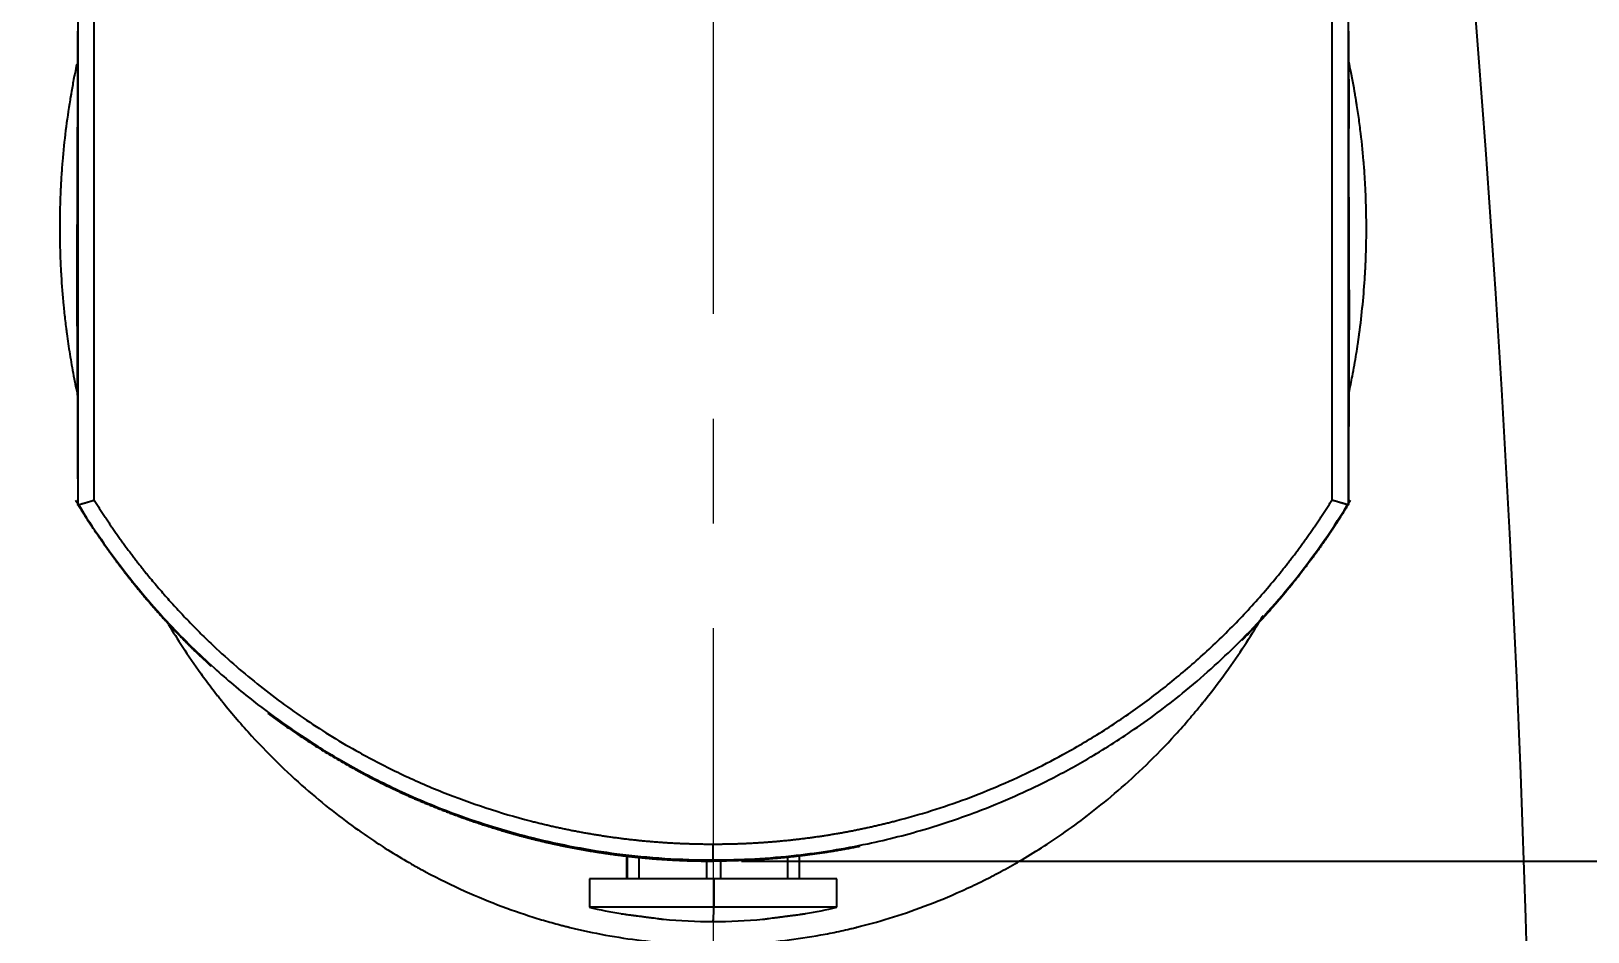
# Model space of a CAD drawing. Header units: inches. Extents: x 6332 to 6926, y -3179 to -2339.
# Drawn here: x 6783.5 to 6838.3, y -2964.7 to -2933 of the extents above; entities that cross this region are included whole.
import ezdxf

# ---------------------------------------------------------------- set-up
doc = ezdxf.new("R2010")
doc.units = ezdxf.units.IN
doc.header["$LTSCALE"] = 4.84
doc.header["$MEASUREMENT"] = 0
doc.header["$PDMODE"] = 3
doc.header["$PDSIZE"] = 0.3125
doc.linetypes.add('CENTERX2', pattern=[20.32, 12.7, -2.54, 2.54, -2.54])
doc.layers.get('0').update_dxf_attribs({"linetype": 'CONTINUOUS', "lineweight": 13})
doc.layers.get('Defpoints').update_dxf_attribs({"color": 3, "linetype": 'CONTINUOUS'})
doc.layers.add('CENTER', color=1, linetype='CENTERX2', lineweight=15)
doc.styles.get("Standard").update_dxf_attribs({"font": 'arial.ttf'})
doc.dimstyles.new('사본(2) DIMSTYLE_1', dxfattribs={"dimtxt": 7, "dimasz": 7, "dimexe": 1, "dimexo": 1, "dimgap": 3, "dimtad": 1, "dimtih": 1, "dimtoh": 1, "dimdec": 1, "dimdsep": 46, "dimtxsty": 'Standard', "dimcen": 0, "dimclrd": 3, "dimclre": 3, "dimclrt": 4, "dimadec": 1, "dimazin": 0, "dimtp": 0.3, "dimtm": 0.3, "dimtfac": 1, "dimtdec": 1, "dimtofl": 0, "dimtmove": 0, "dimatfit": 3, "dimfxl": 1, "dimtolj": 1, "dimtzin": 0, "dimarcsym": 0})

# ---------------------------------------------------------------- blocks, each defined once
blk = doc.blocks.new('*D32')
at = {"color": 3, "lineweight": -2, "transparency": 16777216}
for start, end in [(266.041522, 267.72846), (268.175465, 269.862435)]:
    blk.add_arc((6807.54, 244.301), 2915.493, start, end, dxfattribs=at)
at = {"color": 3, "transparency": 16777216}
for points in [[(6606.191, -2665.4), (6606.355, -2663.072), (6599.29, -2663.745)], [(6800.541, -2670.017), (6800.538, -2672.35), (6807.54, -2671.192)]]:
    blk.add_solid(points, dxfattribs=at)
at = {"layer": 'Defpoints', "color": 0, "transparency": 16777216}
for p in [(6601.806, -2628.618), (6807.54, -2629.427), (6668.641, -2667.881), (6596.346, -2704.856), (6807.54, -3136.734)]:
    blk.add_point(p, dxfattribs=at)
at = {"color": 4, "transparency": 16777216, "insert": (6703.348, -2669.329), "char_height": 7, "attachment_point": 5}
blk.add_mtext('\\A1;4.1°', dxfattribs=at)
blk = doc.blocks.new('*D35')
at = {"color": 3, "lineweight": -2, "transparency": 16777216}
for p, q in [((6813.89, -2846.876), (6860.17, -2846.876)), ((6859.17, -2853.876), (6859.17, -2897.948)), ((6859.17, -2955.172), (6859.17, -2911.1)), ((6808.54, -2962.172), (6860.17, -2962.172))]:
    blk.add_line(p, q, dxfattribs=at)
at = {"color": 3, "transparency": 16777216}
for points in [[(6858.004, -2853.876), (6860.337, -2853.876), (6859.17, -2846.876)], [(6858.004, -2955.172), (6860.337, -2955.172), (6859.17, -2962.172)]]:
    blk.add_solid(points, dxfattribs=at)
at = {"layer": 'Defpoints', "color": 0, "transparency": 16777216}
for p in [(6812.89, -2846.876), (6807.54, -2962.172), (6859.17, -2962.172)]:
    blk.add_point(p, dxfattribs=at)
at = {"color": 4, "transparency": 16777216, "insert": (6859.17, -2904.524), "char_height": 7, "attachment_point": 5}
blk.add_mtext('\\A1;115.3', dxfattribs=at)
blk = doc.blocks.new('*D36')
at = {"color": 3, "lineweight": -2, "transparency": 16777216}
for p, q in [((6860.17, -2846.876), (6886.108, -2846.876)), ((6885.108, -2853.876), (6885.108, -2916.875)), ((6885.108, -2993.026), (6885.108, -2930.028)), ((6837.29, -3000.026), (6886.108, -3000.026))]:
    blk.add_line(p, q, dxfattribs=at)
at = {"color": 3, "transparency": 16777216}
for points in [[(6883.941, -2853.876), (6886.275, -2853.876), (6885.108, -2846.876)], [(6883.941, -2993.026), (6886.275, -2993.026), (6885.108, -3000.026)]]:
    blk.add_solid(points, dxfattribs=at)
at = {"layer": 'Defpoints', "color": 0, "transparency": 16777216}
for p in [(6859.17, -2846.876), (6836.29, -3000.026), (6885.108, -3000.026)]:
    blk.add_point(p, dxfattribs=at)
at = {"color": 4, "transparency": 16777216, "insert": (6885.108, -2923.451), "char_height": 7, "attachment_point": 5}
blk.add_mtext('\\A1;153.2', dxfattribs=at)

msp = doc.modelspace()

# ---------------------------------------------------------------- linework, layer by layer
at = {"lineweight": -3, "extrusion": (-1, -2.22045e-16, 0)}
for p, q in [((6785.768, -2949.47), (6785.769, -2929.565)), ((6829.311, -2929.565), (6829.311, -2949.47)), ((6804.497, -2961.995), (6804.497, -2962.798)), ((6804.518, -2961.996), (6804.518, -2962.798)), ((6804.941, -2962.798), (6804.941, -2962.021)), ((6807.311, -2962.158), (6807.311, -2962.798)), ((6807.811, -2962.798), (6807.811, -2962.154)), ((6810.162, -2962.004), (6810.162, -2962.798)), ((6810.582, -2962.798), (6810.582, -2961.977)), ((6807.568, -2962.798), (6803.19, -2962.798)), ((6803.19, -2962.798), (6803.19, -2963.798)), ((6811.89, -2962.798), (6807.568, -2962.798)), ((6807.568, -2962.798), (6807.568, -2963.798)), ((6811.89, -2963.798), (6811.89, -2962.798)), ((6807.568, -2963.798), (6803.19, -2963.798)), ((6811.89, -2963.798), (6807.568, -2963.798))]:
    msp.add_line(p, q, dxfattribs=at)
at = {"lineweight": -3}
for centre, radius, start, end in [((7423.165, -2984.089), 644.526, 171.608246, 181.239085), ((6191.915, -2984.089), 644.526, 358.760915, 8.391754), ((6807.54, -2945.128), 19.17, 256.8844, 260.2409), ((6807.54, -2945.128), 19.17, 279.7714, 283.1156), ((6807.54, -2945.128), 19.17, 264.7687, 270), ((6807.54, -2945.128), 19.17, 270, 275.2476)]:
    msp.add_arc(centre, radius, start, end, dxfattribs=at)
msp.add_ellipse((6807.54, -2945.128), major_axis=(0, -19.17), ratio=0.006581, start_param=0, end_param=0.228911, dxfattribs=at)
for points, degree in [([(6785.189, -2929.396), (6785.189, -2936.144), (6785.189, -2942.892), (6785.189, -2949.64)], 3), ([(6829.89, -2929.396), (6829.89, -2936.147), (6829.89, -2942.895), (6829.89, -2949.64)], 3), ([(6785.175, -2935.829), (6785.171, -2937.591), (6785.166, -2938.628)], 2), ([(6829.913, -2938.628), (6829.908, -2937.591), (6829.905, -2935.829)], 2), ([(6785.166, -2938.628), (6785.165, -2938.927), (6785.164, -2939.227), (6785.163, -2939.526)], 3), ([(6829.917, -2939.526), (6829.915, -2939.227), (6829.914, -2938.927), (6829.913, -2938.628)], 3), ([(6785.163, -2939.526), (6785.16, -2940.374), (6785.157, -2941.222), (6785.155, -2942.069)], 3), ([(6829.925, -2942.069), (6829.922, -2941.222), (6829.92, -2940.374), (6829.917, -2939.526)], 3), ([(6785.155, -2942.069), (6785.155, -2942.217), (6785.156, -2942.362), (6785.157, -2942.507)], 3), ([(6829.925, -2942.069), (6829.924, -2942.217), (6829.923, -2942.362), (6829.922, -2942.506)], 3)]:
    msp.add_open_spline(points, degree=degree, dxfattribs=at)
for points, knots in [([(6785.182, -2932.963), (6785.182, -2932.982), (6785.182, -2933.021), (6785.182, -2933.078), (6785.181, -2933.134), (6785.181, -2933.19), (6785.181, -2933.245), (6785.181, -2933.3), (6785.181, -2933.354), (6785.181, -2933.408), (6785.181, -2933.461), (6785.181, -2933.514), (6785.18, -2933.566), (6785.18, -2933.618), (6785.18, -2933.669), (6785.18, -2933.72), (6785.18, -2933.77), (6785.18, -2933.819), (6785.18, -2933.869), (6785.18, -2933.917), (6785.179, -2933.966), (6785.179, -2934.014), (6785.179, -2934.061), (6785.179, -2934.108), (6785.179, -2934.154), (6785.179, -2934.2), (6785.179, -2934.246), (6785.178, -2934.364), (6785.178, -2934.551), (6785.177, -2934.806), (6785.177, -2935.055), (6785.176, -2935.301), (6785.176, -2935.464), (6785.175, -2935.545)], [0, 0, 0, 0, 0.020289, 0.040466, 0.060532, 0.080487, 0.10033, 0.120063, 0.139686, 0.159198, 0.178601, 0.197893, 0.217076, 0.23615, 0.255114, 0.27397, 0.292716, 0.311354, 0.329884, 0.348306, 0.366619, 0.384825, 0.402923, 0.420914, 0.438798, 0.456574, 0.474244, 0.491806, 0.594173, 0.696139, 0.797743, 0.899018, 1, 1, 1, 1]), ([(6829.898, -2932.963), (6829.898, -2932.981), (6829.898, -2933.018), (6829.898, -2933.074), (6829.898, -2933.132), (6829.898, -2933.192), (6829.898, -2933.253), (6829.898, -2933.316), (6829.898, -2933.381), (6829.898, -2933.448), (6829.899, -2933.516), (6829.899, -2933.586), (6829.899, -2933.657), (6829.899, -2933.73), (6829.899, -2933.804), (6829.9, -2933.88), (6829.9, -2933.957), (6829.9, -2934.036), (6829.9, -2934.116), (6829.9, -2934.198), (6829.901, -2934.324), (6829.901, -2934.481), (6829.902, -2934.656), (6829.902, -2934.797), (6829.902, -2934.994), (6829.903, -2935.24), (6829.903, -2935.448), (6829.904, -2935.545)], [0, 0, 0, 0, 0.019153, 0.039028, 0.059626, 0.080947, 0.10299, 0.125757, 0.149246, 0.173458, 0.198392, 0.224049, 0.25043, 0.277532, 0.305358, 0.333906, 0.363177, 0.393171, 0.423887, 0.455326, 0.487488, 0.570544, 0.640418, 0.697109, 0.740618, 0.879871, 1, 1, 1, 1]), ([(6785.153, -2934.124), (6785.132, -2934.223), (6785.112, -2934.322), (6785.059, -2934.588), (6785.028, -2934.753), (6784.984, -2934.994), (6784.963, -2935.114), (6784.94, -2935.25), (6784.929, -2935.318), (6784.923, -2935.352), (6784.92, -2935.369), (6784.919, -2935.377), (6784.918, -2935.381), (6784.918, -2935.383), (6784.918, -2935.384), (6784.918, -2935.385), (6784.918, -2935.385), (6784.859, -2935.742), (6784.807, -2936.102), (6784.718, -2936.823), (6784.68, -2937.185), (6784.635, -2937.729), (6784.618, -2937.955), (6784.604, -2938.193), (6784.6, -2938.253), (6784.599, -2938.267), (6784.599, -2938.271), (6784.599, -2938.272), (6784.599, -2938.273), (6784.599, -2938.274), (6784.599, -2938.281), (6784.597, -2938.306), (6784.592, -2938.407), (6784.587, -2938.503), (6784.569, -2938.892), (6784.56, -2939.21), (6784.552, -2939.861), (6784.553, -2940.193), (6784.565, -2940.699), (6784.57, -2940.87), (6784.584, -2941.213), (6784.593, -2941.386), (6784.624, -2941.908), (6784.652, -2942.261), (6784.705, -2942.796), (6784.724, -2942.975), (6784.756, -2943.246), (6784.773, -2943.382), (6784.794, -2943.54), (6784.804, -2943.62), (6784.81, -2943.66), (6784.812, -2943.68), (6784.814, -2943.69), (6784.814, -2943.695), (6784.815, -2943.697), (6784.815, -2943.698), (6784.815, -2943.699), (6784.815, -2943.699), (6784.815, -2943.699), (6784.815, -2943.699), (6784.847, -2943.932), (6784.883, -2944.173), (6784.966, -2944.672), (6785.012, -2944.929), (6785.095, -2945.36), (6785.129, -2945.527), (6785.166, -2945.698)], [0, 0, 0, 0, 0.024265, 0.024265, 0.066247, 0.066247, 0.087238, 0.097733, 0.102981, 0.105604, 0.106916, 0.107572, 0.1079, 0.108064, 0.108146, 0.108146, 0.108228, 0.108228, 0.192191, 0.192191, 0.276154, 0.276154, 0.318136, 0.328631, 0.331255, 0.331911, 0.332075, 0.332157, 0.332157, 0.332239, 0.332567, 0.333879, 0.339127, 0.360118, 0.360118, 0.444081, 0.444081, 0.528044, 0.528044, 0.570025, 0.570025, 0.612007, 0.612007, 0.69597, 0.69597, 0.737951, 0.737951, 0.758942, 0.769437, 0.774685, 0.777309, 0.778621, 0.779277, 0.779605, 0.779769, 0.779851, 0.779892, 0.779912, 0.779912, 0.779933, 0.779933, 0.863896, 0.863896, 0.947859, 0.947859, 1, 1, 1, 1]), ([(6829.913, -2945.697), (6829.956, -2945.496), (6829.996, -2945.299), (6830.084, -2944.84), (6830.129, -2944.583), (6830.19, -2944.209), (6830.218, -2944.025), (6830.248, -2943.816), (6830.262, -2943.713), (6830.269, -2943.662), (6830.273, -2943.636), (6830.275, -2943.624), (6830.275, -2943.617), (6830.276, -2943.614), (6830.276, -2943.613), (6830.276, -2943.612), (6830.276, -2943.611), (6830.276, -2943.611), (6830.276, -2943.611), (6830.276, -2943.611), (6830.323, -2943.266), (6830.362, -2942.923), (6830.428, -2942.243), (6830.455, -2941.907), (6830.485, -2941.408), (6830.494, -2941.243), (6830.508, -2940.914), (6830.513, -2940.751), (6830.521, -2940.427), (6830.524, -2940.266), (6830.526, -2940.026), (6830.526, -2939.907), (6830.526, -2939.769), (6830.525, -2939.7), (6830.525, -2939.665), (6830.525, -2939.648), (6830.525, -2939.639), (6830.525, -2939.635), (6830.525, -2939.633), (6830.525, -2939.632), (6830.525, -2939.631), (6830.521, -2939.291), (6830.512, -2938.945), (6830.488, -2938.417), (6830.479, -2938.24), (6830.455, -2937.883), (6830.442, -2937.703), (6830.396, -2937.16), (6830.358, -2936.793), (6830.288, -2936.237), (6830.263, -2936.051), (6830.222, -2935.771), (6830.201, -2935.631), (6830.175, -2935.467), (6830.162, -2935.385), (6830.155, -2935.343), (6830.152, -2935.323), (6830.15, -2935.313), (6830.149, -2935.308), (6830.149, -2935.305), (6830.148, -2935.304), (6830.148, -2935.303), (6830.148, -2935.303), (6830.148, -2935.303), (6830.099, -2935.009), (6830.043, -2934.698), (6829.955, -2934.262), (6829.932, -2934.151), (6829.908, -2934.038)], [0, 0, 0, 0, 0.060194, 0.060194, 0.143106, 0.143106, 0.184562, 0.20529, 0.215654, 0.220836, 0.223427, 0.224722, 0.22537, 0.225694, 0.225856, 0.225937, 0.225977, 0.225998, 0.225998, 0.226018, 0.226018, 0.30893, 0.30893, 0.391841, 0.391841, 0.433297, 0.433297, 0.474753, 0.474753, 0.516209, 0.516209, 0.536937, 0.547301, 0.552483, 0.555074, 0.55637, 0.557017, 0.557341, 0.557503, 0.557503, 0.557665, 0.557665, 0.640577, 0.640577, 0.682033, 0.682033, 0.723489, 0.723489, 0.806401, 0.806401, 0.847857, 0.847857, 0.868585, 0.878949, 0.884131, 0.886722, 0.888017, 0.888665, 0.888989, 0.889151, 0.889232, 0.889272, 0.889272, 0.889313, 0.889313, 0.972225, 0.972225, 1, 1, 1, 1]), ([(6785.175, -2935.545), (6785.175, -2935.571), (6785.175, -2935.622), (6785.175, -2935.697), (6785.175, -2935.766), (6785.175, -2935.809), (6785.175, -2935.829)], [0, 0, 0, 0, 0.275781, 0.540424, 0.793917, 1, 1, 1, 1]), ([(6829.904, -2935.545), (6829.904, -2935.568), (6829.904, -2935.613), (6829.904, -2935.682), (6829.904, -2935.752), (6829.904, -2935.823), (6829.905, -2935.896), (6829.905, -2935.969), (6829.905, -2936.042), (6829.905, -2936.115), (6829.905, -2936.186), (6829.905, -2936.256), (6829.906, -2936.324), (6829.906, -2936.369), (6829.906, -2936.392)], [0, 0, 0, 0, 0.081189, 0.16369, 0.247504, 0.33263, 0.41907, 0.506823, 0.59485, 0.680544, 0.763905, 0.844934, 0.923632, 1, 1, 1, 1]), ([(6785.157, -2942.51), (6785.157, -2942.541), (6785.158, -2942.601), (6785.158, -2942.693), (6785.159, -2942.786), (6785.159, -2942.879), (6785.16, -2942.975), (6785.16, -2943.071), (6785.161, -2943.169), (6785.162, -2943.269), (6785.162, -2943.37), (6785.163, -2943.473), (6785.163, -2943.578), (6785.164, -2943.649), (6785.164, -2943.684)], [0, 0, 0, 0, 0.077366, 0.155805, 0.23532, 0.315915, 0.397592, 0.480357, 0.564212, 0.649162, 0.735212, 0.822365, 0.910626, 1, 1, 1, 1]), ([(6829.921, -2942.51), (6829.921, -2942.556), (6829.92, -2942.648), (6829.919, -2942.787), (6829.918, -2942.93), (6829.917, -2943.075), (6829.915, -2943.223), (6829.914, -2943.374), (6829.913, -2943.528), (6829.913, -2943.632), (6829.913, -2943.684)], [0, 0, 0, 0, 0.117598, 0.237295, 0.359099, 0.483017, 0.609058, 0.737229, 0.86754, 1, 1, 1, 1]), ([(6785.164, -2943.684), (6785.164, -2943.708), (6785.164, -2943.756), (6785.165, -2943.828), (6785.165, -2943.901), (6785.165, -2943.975), (6785.166, -2944.049), (6785.166, -2944.125), (6785.166, -2944.201), (6785.167, -2944.279), (6785.167, -2944.357), (6785.168, -2944.437), (6785.168, -2944.517), (6785.168, -2944.599), (6785.169, -2944.682), (6785.169, -2944.766), (6785.17, -2944.851), (6785.17, -2944.997), (6785.171, -2945.213), (6785.173, -2945.508), (6785.174, -2945.829), (6785.175, -2946.175), (6785.177, -2946.451), (6785.177, -2946.646), (6785.178, -2946.75), (6785.178, -2946.855), (6785.179, -2946.96), (6785.179, -2947.068), (6785.18, -2947.176), (6785.18, -2947.285), (6785.18, -2947.396), (6785.181, -2947.508), (6785.181, -2947.621), (6785.182, -2947.735), (6785.182, -2947.851), (6785.183, -2947.968), (6785.183, -2948.086), (6785.184, -2948.206), (6785.184, -2948.327), (6785.184, -2948.449), (6785.185, -2948.573), (6785.185, -2948.698), (6785.186, -2948.825), (6785.186, -2948.953), (6785.187, -2949.083), (6785.187, -2949.214), (6785.188, -2949.347), (6785.188, -2949.481), (6785.188, -2949.572), (6785.189, -2949.617)], [0, 0, 0, 0, 0.014424, 0.028955, 0.043594, 0.058341, 0.073195, 0.088159, 0.103231, 0.118413, 0.133705, 0.149107, 0.164619, 0.180242, 0.195977, 0.211824, 0.227784, 0.243856, 0.293519, 0.346524, 0.402886, 0.462621, 0.525749, 0.542815, 0.559972, 0.57722, 0.594561, 0.611993, 0.629518, 0.647136, 0.664847, 0.682651, 0.700549, 0.718541, 0.736628, 0.75481, 0.773087, 0.79146, 0.809929, 0.828495, 0.847157, 0.865917, 0.884775, 0.903731, 0.922786, 0.941939, 0.961193, 0.980546, 1, 1, 1, 1]), ([(6829.913, -2943.684), (6829.913, -2943.702), (6829.913, -2943.738), (6829.912, -2943.792), (6829.912, -2943.847), (6829.912, -2943.901), (6829.912, -2943.956), (6829.912, -2944.011), (6829.912, -2944.067), (6829.912, -2944.122), (6829.912, -2944.178), (6829.912, -2944.233), (6829.912, -2944.289), (6829.912, -2944.345), (6829.911, -2944.402), (6829.911, -2944.458), (6829.911, -2944.515), (6829.911, -2944.572), (6829.911, -2944.629), (6829.911, -2944.686), (6829.91, -2944.744), (6829.91, -2944.801), (6829.91, -2944.859), (6829.91, -2944.917), (6829.91, -2944.975), (6829.909, -2945.033), (6829.909, -2945.092), (6829.909, -2945.151), (6829.909, -2945.209), (6829.909, -2945.268), (6829.908, -2945.327), (6829.908, -2945.387), (6829.908, -2945.446), (6829.908, -2945.506), (6829.907, -2945.566), (6829.907, -2945.626), (6829.907, -2945.686), (6829.907, -2945.746), (6829.906, -2945.807), (6829.906, -2945.867), (6829.906, -2945.928), (6829.905, -2945.989), (6829.905, -2946.05), (6829.905, -2946.111), (6829.905, -2946.173), (6829.904, -2946.234), (6829.904, -2946.296), (6829.904, -2946.358), (6829.904, -2946.42), (6829.903, -2946.482), (6829.903, -2946.544), (6829.903, -2946.606), (6829.902, -2946.669), (6829.902, -2946.732), (6829.902, -2946.795), (6829.902, -2946.858), (6829.901, -2946.921), (6829.901, -2946.984), (6829.901, -2947.047), (6829.9, -2947.111), (6829.9, -2947.175), (6829.9, -2947.239), (6829.899, -2947.302), (6829.899, -2947.367), (6829.899, -2947.431), (6829.899, -2947.495), (6829.898, -2947.56), (6829.898, -2947.624), (6829.898, -2947.689), (6829.897, -2947.754), (6829.897, -2947.819), (6829.897, -2947.884), (6829.897, -2947.949), (6829.896, -2948.015), (6829.896, -2948.08), (6829.896, -2948.146), (6829.896, -2948.211), (6829.895, -2948.277), (6829.895, -2948.343), (6829.895, -2948.409), (6829.895, -2948.475), (6829.894, -2948.542), (6829.894, -2948.608), (6829.894, -2948.675), (6829.894, -2948.741), (6829.893, -2948.808), (6829.893, -2948.875), (6829.893, -2948.942), (6829.893, -2949.009), (6829.892, -2949.076), (6829.892, -2949.143), (6829.892, -2949.211), (6829.892, -2949.278), (6829.891, -2949.346), (6829.891, -2949.414), (6829.891, -2949.481), (6829.891, -2949.549), (6829.891, -2949.595), (6829.891, -2949.617)], [0, 0, 0, 0, 0.01106, 0.022107, 0.033141, 0.044161, 0.055168, 0.066161, 0.077142, 0.088108, 0.099062, 0.110002, 0.120929, 0.131842, 0.142743, 0.153629, 0.164502, 0.175362, 0.186209, 0.197042, 0.207861, 0.218667, 0.22946, 0.240239, 0.251005, 0.261757, 0.272496, 0.283222, 0.293933, 0.304632, 0.315316, 0.325988, 0.336645, 0.34729, 0.35792, 0.368537, 0.379141, 0.389731, 0.400307, 0.41087, 0.421419, 0.431955, 0.442477, 0.452985, 0.46348, 0.473961, 0.484429, 0.494882, 0.505322, 0.515749, 0.526162, 0.536561, 0.546946, 0.557318, 0.567676, 0.578021, 0.588351, 0.598668, 0.608971, 0.619261, 0.629536, 0.639798, 0.650046, 0.660281, 0.670501, 0.680708, 0.690901, 0.70108, 0.711246, 0.721397, 0.731535, 0.741659, 0.751769, 0.761865, 0.771948, 0.782016, 0.792071, 0.802111, 0.812138, 0.822151, 0.83215, 0.842135, 0.852107, 0.862064, 0.872007, 0.881937, 0.891852, 0.901754, 0.911641, 0.921515, 0.931375, 0.94122, 0.951052, 0.96087, 0.970673, 0.980463, 0.990238, 1, 1, 1, 1]), ([(6785.115, -2949.469), (6785.62, -2950.302), (6786.649, -2951.807), (6788.307, -2953.764), (6789.872, -2955.306), (6791.268, -2956.483), (6792.472, -2957.375), (6793.642, -2958.152), (6794.982, -2958.945), (6796.685, -2959.807), (6798.791, -2960.669), (6801.316, -2961.434), (6804.281, -2961.993), (6806.403, -2962.13), (6807.54, -2962.13)], [0, 0, 0, 0, 0.108127, 0.203497, 0.285215, 0.352866, 0.406901, 0.452214, 0.509341, 0.580405, 0.664825, 0.762644, 0.874108, 1, 1, 1, 1]), ([(6785.189, -2949.64), (6785.189, -2949.64), (6785.189, -2949.64), (6785.189, -2949.64), (6785.19, -2949.64), (6785.191, -2949.639), (6785.192, -2949.639), (6785.193, -2949.638), (6785.195, -2949.638), (6785.197, -2949.637), (6785.199, -2949.636), (6785.202, -2949.635), (6785.205, -2949.634), (6785.208, -2949.633), (6785.211, -2949.632), (6785.214, -2949.631), (6785.218, -2949.63), (6785.222, -2949.629), (6785.227, -2949.627), (6785.231, -2949.626), (6785.236, -2949.624), (6785.242, -2949.623), (6785.247, -2949.621), (6785.253, -2949.619), (6785.259, -2949.618), (6785.265, -2949.616), (6785.272, -2949.614), (6785.279, -2949.612), (6785.286, -2949.61), (6785.294, -2949.607), (6785.301, -2949.605), (6785.309, -2949.603), (6785.318, -2949.6), (6785.326, -2949.598), (6785.335, -2949.595), (6785.344, -2949.592), (6785.364, -2949.587), (6785.395, -2949.578), (6785.44, -2949.565), (6785.489, -2949.551), (6785.53, -2949.538), (6785.562, -2949.529), (6785.584, -2949.523), (6785.607, -2949.516), (6785.629, -2949.51), (6785.652, -2949.503), (6785.675, -2949.497), (6785.698, -2949.49), (6785.721, -2949.483), (6785.745, -2949.477), (6785.76, -2949.472), (6785.768, -2949.47)], [0, 0, 0, 0, 0.012988, 0.026027, 0.039118, 0.05226, 0.065455, 0.078702, 0.092003, 0.105357, 0.118766, 0.132229, 0.145747, 0.159321, 0.172951, 0.186637, 0.20038, 0.21418, 0.228037, 0.241953, 0.255927, 0.26996, 0.284052, 0.298204, 0.312415, 0.326687, 0.34102, 0.355414, 0.369869, 0.384386, 0.398965, 0.413607, 0.428311, 0.443079, 0.45791, 0.472805, 0.487764, 0.549955, 0.612782, 0.676263, 0.740414, 0.766322, 0.792242, 0.818173, 0.844114, 0.870067, 0.896031, 0.922006, 0.947993, 0.973991, 1, 1, 1, 1]), ([(6785.189, -2949.639), (6785.189, -2949.64), (6785.189, -2949.638), (6785.189, -2949.63), (6785.189, -2949.624), (6785.189, -2949.617)], [0, 0, 0, 0, 0.5, 0.5, 1, 1, 1, 1]), ([(6785.189, -2949.617), (6785.204, -2949.642), (6785.235, -2949.692), (6785.282, -2949.767), (6785.329, -2949.842), (6785.376, -2949.918), (6785.425, -2949.994), (6785.473, -2950.07), (6785.522, -2950.147), (6785.572, -2950.223), (6785.622, -2950.3), (6785.673, -2950.378), (6785.724, -2950.455), (6785.776, -2950.533), (6785.828, -2950.611), (6785.881, -2950.689), (6785.935, -2950.768), (6785.989, -2950.846), (6786.043, -2950.925), (6786.098, -2951.004), (6786.154, -2951.084), (6786.21, -2951.163), (6786.267, -2951.243), (6786.324, -2951.323), (6786.383, -2951.403), (6786.441, -2951.483), (6786.5, -2951.564), (6786.56, -2951.645), (6786.621, -2951.726), (6786.682, -2951.807), (6786.744, -2951.888), (6786.806, -2951.969), (6786.869, -2952.051), (6786.933, -2952.133), (6786.997, -2952.215), (6787.062, -2952.297), (6787.128, -2952.379), (6787.194, -2952.461), (6787.261, -2952.544), (6787.329, -2952.626), (6787.397, -2952.709), (6787.467, -2952.792), (6787.536, -2952.875), (6787.607, -2952.958), (6787.678, -2953.041), (6787.75, -2953.125), (6787.822, -2953.208), (6787.895, -2953.291), (6787.969, -2953.375), (6788.044, -2953.458), (6788.119, -2953.542), (6788.195, -2953.626), (6788.272, -2953.709), (6788.349, -2953.793), (6788.427, -2953.877), (6788.506, -2953.961), (6788.585, -2954.045), (6788.665, -2954.128), (6788.746, -2954.212), (6788.828, -2954.296), (6788.91, -2954.379), (6788.993, -2954.463), (6789.076, -2954.547), (6789.16, -2954.63), (6789.245, -2954.714), (6789.331, -2954.797), (6789.417, -2954.88), (6789.552, -2955.01), (6789.705, -2955.153), (6789.829, -2955.268), (6789.874, -2955.309)], [0, 0, 0, 0, 0.011878, 0.023824, 0.03584, 0.047924, 0.060076, 0.072298, 0.084587, 0.096945, 0.109372, 0.121866, 0.134428, 0.147059, 0.159757, 0.172523, 0.185357, 0.198259, 0.211228, 0.224264, 0.237368, 0.250541, 0.263782, 0.277091, 0.290469, 0.303916, 0.317433, 0.33102, 0.344676, 0.358403, 0.372201, 0.38607, 0.40001, 0.414022, 0.428106, 0.442262, 0.456492, 0.470793, 0.485166, 0.499611, 0.514128, 0.528715, 0.543373, 0.558102, 0.572901, 0.587769, 0.602707, 0.617714, 0.632789, 0.647933, 0.663144, 0.678423, 0.693768, 0.709179, 0.724656, 0.740197, 0.755802, 0.771471, 0.787202, 0.802995, 0.818849, 0.834763, 0.850737, 0.866769, 0.882859, 0.899005, 0.915209, 0.93147, 0.97505, 1, 1, 1, 1]), ([(6785.768, -2949.47), (6785.783, -2949.493), (6785.813, -2949.541), (6785.857, -2949.611), (6785.902, -2949.681), (6785.947, -2949.751), (6785.992, -2949.82), (6786.037, -2949.89), (6786.083, -2949.959), (6786.128, -2950.028), (6786.174, -2950.097), (6786.219, -2950.165), (6786.265, -2950.233), (6786.311, -2950.301), (6786.357, -2950.369), (6786.403, -2950.436), (6786.45, -2950.504), (6786.496, -2950.571), (6786.543, -2950.637), (6786.59, -2950.704), (6786.636, -2950.77), (6786.683, -2950.836), (6786.731, -2950.902), (6786.778, -2950.967), (6786.825, -2951.033), (6786.873, -2951.098), (6786.92, -2951.162), (6786.968, -2951.227), (6787.016, -2951.291), (6787.064, -2951.355), (6787.112, -2951.419), (6787.16, -2951.483), (6787.209, -2951.546), (6787.257, -2951.609), (6787.306, -2951.672), (6787.355, -2951.735), (6787.404, -2951.797), (6787.453, -2951.86), (6787.502, -2951.921), (6787.552, -2951.983), (6787.601, -2952.045), (6787.748, -2952.226), (6787.996, -2952.524), (6788.352, -2952.934), (6788.716, -2953.337), (6789.09, -2953.733), (6789.473, -2954.122), (6789.993, -2954.628), (6790.661, -2955.239), (6791.49, -2955.935), (6792.347, -2956.594), (6793.232, -2957.216), (6794.144, -2957.802), (6795.239, -2958.441), (6796.526, -2959.105), (6798.016, -2959.757), (6799.544, -2960.313), (6800.636, -2960.633), (6801.267, -2960.794), (6801.425, -2960.834), (6801.584, -2960.872), (6801.742, -2960.909), (6801.901, -2960.946), (6802.059, -2960.981), (6802.218, -2961.015), (6802.377, -2961.048), (6802.536, -2961.081), (6802.695, -2961.112), (6802.855, -2961.142), (6803.014, -2961.171), (6803.174, -2961.199), (6803.334, -2961.226), (6803.494, -2961.252), (6803.654, -2961.277), (6803.814, -2961.301), (6803.974, -2961.324), (6804.135, -2961.346), (6804.295, -2961.367), (6804.456, -2961.387), (6804.617, -2961.406), (6804.778, -2961.424), (6804.94, -2961.441), (6805.101, -2961.457), (6805.263, -2961.472), (6805.424, -2961.485), (6805.586, -2961.498), (6805.748, -2961.51), (6805.91, -2961.521), (6806.073, -2961.53), (6806.235, -2961.539), (6806.398, -2961.547), (6806.56, -2961.553), (6806.723, -2961.559), (6806.886, -2961.564), (6807.049, -2961.567), (6807.213, -2961.57), (6807.376, -2961.571), (6807.485, -2961.572), (6807.54, -2961.572)], [0, 0, 0, 0, 0.003209, 0.006413, 0.009612, 0.012806, 0.015995, 0.019178, 0.022357, 0.025531, 0.028699, 0.031863, 0.035022, 0.038176, 0.041325, 0.044469, 0.047609, 0.050744, 0.053874, 0.056999, 0.06012, 0.063235, 0.066347, 0.069453, 0.072556, 0.075653, 0.078746, 0.081835, 0.084919, 0.087999, 0.091074, 0.094145, 0.097211, 0.100274, 0.103332, 0.106386, 0.109435, 0.11248, 0.115522, 0.118559, 0.121592, 0.124621, 0.145477, 0.166349, 0.187245, 0.208176, 0.229151, 0.250178, 0.291897, 0.333486, 0.37502, 0.416574, 0.458222, 0.50004, 0.562746, 0.625161, 0.687539, 0.750133, 0.7564, 0.762662, 0.76892, 0.775175, 0.781426, 0.787674, 0.793919, 0.800162, 0.806401, 0.812639, 0.818875, 0.825109, 0.831341, 0.837573, 0.843803, 0.850033, 0.856263, 0.862492, 0.868721, 0.874951, 0.881181, 0.887412, 0.893644, 0.899877, 0.906112, 0.912349, 0.918588, 0.92483, 0.931074, 0.93732, 0.94357, 0.949823, 0.95608, 0.962341, 0.968606, 0.974875, 0.981149, 0.987427, 0.993711, 1, 1, 1, 1]), ([(6807.54, -2962.13), (6808.521, -2962.13), (6810.343, -2962.028), (6812.87, -2961.62), (6814.986, -2961.078), (6816.708, -2960.494), (6818.095, -2959.924), (6819.367, -2959.322), (6820.739, -2958.582), (6822.356, -2957.57), (6824.182, -2956.212), (6826.149, -2954.437), (6828.162, -2952.183), (6829.379, -2950.435), (6829.964, -2949.469)], [0, 0, 0, 0, 0.10891, 0.203589, 0.284598, 0.352126, 0.406162, 0.451636, 0.508951, 0.579906, 0.664127, 0.762321, 0.874811, 1, 1, 1, 1]), ([(6807.54, -2961.572), (6807.565, -2961.572), (6807.617, -2961.572), (6807.694, -2961.571), (6807.771, -2961.571), (6807.847, -2961.57), (6807.924, -2961.569), (6808.001, -2961.568), (6808.078, -2961.566), (6808.155, -2961.564), (6808.231, -2961.563), (6808.308, -2961.56), (6808.385, -2961.558), (6808.461, -2961.555), (6808.538, -2961.553), (6808.615, -2961.55), (6808.691, -2961.546), (6808.768, -2961.543), (6808.844, -2961.539), (6808.921, -2961.535), (6808.997, -2961.531), (6809.073, -2961.526), (6809.15, -2961.522), (6809.226, -2961.517), (6809.302, -2961.512), (6809.379, -2961.506), (6809.455, -2961.501), (6809.531, -2961.495), (6809.607, -2961.489), (6809.683, -2961.483), (6809.759, -2961.477), (6809.835, -2961.47), (6809.912, -2961.463), (6809.988, -2961.456), (6810.063, -2961.448), (6810.139, -2961.441), (6810.215, -2961.433), (6810.291, -2961.425), (6810.367, -2961.417), (6810.443, -2961.408), (6810.519, -2961.4), (6810.594, -2961.391), (6810.67, -2961.381), (6810.746, -2961.372), (6810.821, -2961.362), (6810.897, -2961.353), (6810.973, -2961.342), (6811.048, -2961.332), (6811.124, -2961.322), (6811.199, -2961.311), (6811.275, -2961.3), (6811.35, -2961.289), (6811.425, -2961.277), (6811.501, -2961.266), (6811.576, -2961.254), (6811.651, -2961.242), (6811.727, -2961.229), (6811.802, -2961.217), (6811.877, -2961.204), (6811.952, -2961.191), (6812.027, -2961.178), (6812.103, -2961.164), (6812.178, -2961.151), (6812.253, -2961.137), (6812.328, -2961.122), (6812.403, -2961.108), (6812.478, -2961.093), (6812.552, -2961.079), (6812.627, -2961.064), (6812.702, -2961.048), (6812.777, -2961.033), (6812.852, -2961.017), (6812.927, -2961.001), (6813.001, -2960.985), (6813.076, -2960.968), (6813.151, -2960.952), (6813.225, -2960.935), (6813.3, -2960.918), (6813.374, -2960.901), (6813.449, -2960.883), (6813.523, -2960.865), (6813.598, -2960.847), (6813.672, -2960.829), (6813.747, -2960.811), (6813.821, -2960.792), (6813.895, -2960.773), (6814.366, -2960.652), (6815.224, -2960.406), (6816.455, -2959.985), (6817.661, -2959.503), (6818.843, -2958.958), (6820.094, -2958.303), (6821.399, -2957.523), (6822.738, -2956.602), (6824.014, -2955.598), (6825.025, -2954.694), (6825.8, -2953.931), (6826.364, -2953.34), (6826.908, -2952.732), (6827.291, -2952.276), (6827.528, -2951.983), (6827.626, -2951.86), (6827.724, -2951.735), (6827.822, -2951.61), (6827.919, -2951.483), (6828.015, -2951.356), (6828.111, -2951.227), (6828.207, -2951.098), (6828.302, -2950.967), (6828.396, -2950.836), (6828.49, -2950.704), (6828.583, -2950.571), (6828.676, -2950.436), (6828.768, -2950.301), (6828.86, -2950.165), (6828.951, -2950.028), (6829.042, -2949.89), (6829.132, -2949.751), (6829.222, -2949.611), (6829.281, -2949.517), (6829.311, -2949.47)], [0, 0, 0, 0, 0.00296, 0.005919, 0.008876, 0.011833, 0.014788, 0.017742, 0.020695, 0.023647, 0.026598, 0.029548, 0.032498, 0.035446, 0.038393, 0.041339, 0.044285, 0.047229, 0.050173, 0.053116, 0.056058, 0.059, 0.06194, 0.064881, 0.06782, 0.070759, 0.073697, 0.076635, 0.079572, 0.082508, 0.085444, 0.08838, 0.091315, 0.094249, 0.097184, 0.100118, 0.103051, 0.105984, 0.108917, 0.11185, 0.114782, 0.117715, 0.120647, 0.123578, 0.12651, 0.129442, 0.132373, 0.135305, 0.138236, 0.141168, 0.144099, 0.147031, 0.149962, 0.152894, 0.155826, 0.158758, 0.16169, 0.164622, 0.167555, 0.170488, 0.173421, 0.176355, 0.179288, 0.182222, 0.185157, 0.188092, 0.191027, 0.193963, 0.1969, 0.199837, 0.202774, 0.205712, 0.208651, 0.21159, 0.21453, 0.217471, 0.220412, 0.223354, 0.226297, 0.22924, 0.232185, 0.23513, 0.238076, 0.241023, 0.243971, 0.24692, 0.24987, 0.299965, 0.349894, 0.399786, 0.449772, 0.49998, 0.562622, 0.624975, 0.68729, 0.749822, 0.781331, 0.812738, 0.844077, 0.875378, 0.881439, 0.887515, 0.893609, 0.89972, 0.905848, 0.911994, 0.918157, 0.924338, 0.930538, 0.936756, 0.942992, 0.949248, 0.955523, 0.961817, 0.96813, 0.974464, 0.980817, 0.987191, 0.993585, 1, 1, 1, 1]), ([(6829.891, -2949.617), (6829.877, -2949.639), (6829.85, -2949.684), (6829.808, -2949.752), (6829.764, -2949.823), (6829.717, -2949.897), (6829.669, -2949.974), (6829.619, -2950.054), (6829.566, -2950.136), (6829.511, -2950.221), (6829.454, -2950.309), (6829.395, -2950.399), (6829.333, -2950.492), (6829.269, -2950.588), (6829.203, -2950.686), (6829.134, -2950.787), (6829.063, -2950.89), (6828.989, -2950.996), (6828.913, -2951.104), (6828.834, -2951.215), (6828.753, -2951.328), (6828.669, -2951.443), (6828.582, -2951.561), (6828.493, -2951.681), (6828.4, -2951.804), (6828.305, -2951.928), (6828.207, -2952.055), (6828.106, -2952.184), (6828.003, -2952.315), (6827.896, -2952.448), (6827.786, -2952.583), (6827.673, -2952.72), (6827.557, -2952.859), (6827.437, -2953), (6827.315, -2953.142), (6827.189, -2953.286), (6827.06, -2953.432), (6826.927, -2953.58), (6826.791, -2953.729), (6826.651, -2953.879), (6826.508, -2954.031), (6826.361, -2954.184), (6826.238, -2954.311), (6826.163, -2954.386), (6826.139, -2954.41)], [0, 0, 0, 0, 0.012595, 0.02576, 0.039495, 0.053799, 0.068673, 0.084116, 0.100128, 0.116711, 0.133862, 0.151584, 0.169874, 0.188734, 0.208164, 0.228162, 0.248731, 0.269868, 0.291575, 0.313851, 0.336696, 0.36011, 0.384094, 0.408646, 0.433768, 0.459459, 0.485719, 0.512548, 0.539946, 0.567912, 0.596448, 0.625553, 0.655226, 0.685469, 0.71628, 0.74766, 0.779608, 0.812126, 0.845212, 0.878867, 0.91309, 0.947882, 0.983243, 1, 1, 1, 1]), ([(6829.89, -2949.64), (6829.89, -2949.64), (6829.89, -2949.64), (6829.89, -2949.64), (6829.889, -2949.64), (6829.888, -2949.639), (6829.887, -2949.639), (6829.885, -2949.638), (6829.884, -2949.638), (6829.882, -2949.637), (6829.88, -2949.636), (6829.877, -2949.636), (6829.874, -2949.635), (6829.871, -2949.634), (6829.868, -2949.633), (6829.864, -2949.631), (6829.86, -2949.63), (6829.856, -2949.629), (6829.852, -2949.627), (6829.847, -2949.626), (6829.842, -2949.624), (6829.837, -2949.623), (6829.831, -2949.621), (6829.825, -2949.619), (6829.819, -2949.617), (6829.813, -2949.615), (6829.806, -2949.613), (6829.799, -2949.611), (6829.792, -2949.609), (6829.784, -2949.607), (6829.777, -2949.605), (6829.769, -2949.602), (6829.761, -2949.6), (6829.752, -2949.597), (6829.743, -2949.595), (6829.734, -2949.592), (6829.725, -2949.589), (6829.715, -2949.586), (6829.704, -2949.583), (6829.693, -2949.58), (6829.681, -2949.576), (6829.668, -2949.573), (6829.654, -2949.569), (6829.639, -2949.564), (6829.624, -2949.56), (6829.608, -2949.555), (6829.591, -2949.55), (6829.573, -2949.545), (6829.555, -2949.539), (6829.536, -2949.534), (6829.516, -2949.528), (6829.495, -2949.522), (6829.474, -2949.516), (6829.452, -2949.509), (6829.43, -2949.503), (6829.407, -2949.496), (6829.384, -2949.49), (6829.36, -2949.483), (6829.336, -2949.476), (6829.319, -2949.472), (6829.311, -2949.47)], [0, 0, 0, 0, 0.012764, 0.025613, 0.038546, 0.051561, 0.064659, 0.077839, 0.091102, 0.104447, 0.117876, 0.13139, 0.144988, 0.158669, 0.172428, 0.186262, 0.200166, 0.214137, 0.22817, 0.242262, 0.256408, 0.270605, 0.284848, 0.299135, 0.313462, 0.327825, 0.342221, 0.356647, 0.371101, 0.385579, 0.400079, 0.4146, 0.429139, 0.443696, 0.458268, 0.472854, 0.487452, 0.50302, 0.51932, 0.536344, 0.554085, 0.572531, 0.591669, 0.611483, 0.631954, 0.653061, 0.67478, 0.697081, 0.719933, 0.743303, 0.767167, 0.791509, 0.816307, 0.841538, 0.867172, 0.893176, 0.919511, 0.946129, 0.972979, 1, 1, 1, 1]), ([(6829.89, -2949.639), (6829.89, -2949.64), (6829.891, -2949.638), (6829.891, -2949.63), (6829.891, -2949.624), (6829.891, -2949.617)], [0, 0, 0, 0, 0.5, 0.5, 1, 1, 1, 1]), ([(6807.54, -2965.115), (6808.373, -2965.115), (6809.218, -2965.065), (6810.486, -2964.912), (6810.909, -2964.848), (6811.542, -2964.733), (6811.859, -2964.67), (6812.226, -2964.588), (6812.41, -2964.545), (6812.502, -2964.523), (6812.548, -2964.512), (6812.57, -2964.506), (6812.582, -2964.504), (6812.588, -2964.502), (6812.59, -2964.501), (6812.592, -2964.501), (6812.593, -2964.501), (6812.593, -2964.501), (6812.956, -2964.411), (6813.338, -2964.307), (6814.132, -2964.062), (6814.545, -2963.922), (6815.398, -2963.602), (6815.838, -2963.422), (6816.514, -2963.117), (6816.742, -2963.01), (6817.088, -2962.84), (6817.261, -2962.753), (6817.465, -2962.647), (6817.567, -2962.593), (6817.618, -2962.566), (6817.644, -2962.552), (6817.657, -2962.545), (6817.663, -2962.542), (6817.666, -2962.54), (6817.668, -2962.539), (6817.669, -2962.539), (6817.669, -2962.539), (6817.669, -2962.539), (6817.669, -2962.538), (6817.669, -2962.538), (6817.877, -2962.427), (6818.1, -2962.303), (6818.576, -2962.025), (6818.829, -2961.871), (6819.362, -2961.532), (6819.641, -2961.346), (6820.222, -2960.938), (6820.523, -2960.716), (6821.144, -2960.234), (6821.464, -2959.973), (6822.115, -2959.409), (6822.448, -2959.105), (6823.12, -2958.453), (6823.46, -2958.104), (6823.972, -2957.543), (6824.143, -2957.35), (6824.398, -2957.051), (6824.526, -2956.899), (6824.675, -2956.718), (6824.75, -2956.626), (6824.787, -2956.58), (6824.806, -2956.557), (6824.815, -2956.545), (6824.819, -2956.539), (6824.822, -2956.536), (6824.823, -2956.535), (6824.824, -2956.534), (6824.824, -2956.534), (6824.824, -2956.534), (6824.824, -2956.533), (6825.098, -2956.19), (6825.351, -2955.856), (6825.819, -2955.206), (6826.034, -2954.891), (6826.431, -2954.283), (6826.612, -2953.991), (6826.817, -2953.648), (6826.854, -2953.586), (6826.89, -2953.524)], [0, 0, 0, 0, 0.10402, 0.10402, 0.156031, 0.156031, 0.182036, 0.195038, 0.201539, 0.20479, 0.206415, 0.207228, 0.207634, 0.207838, 0.207939, 0.20799, 0.20799, 0.208041, 0.208041, 0.260051, 0.260051, 0.312061, 0.312061, 0.364071, 0.364071, 0.390076, 0.390076, 0.403079, 0.40958, 0.412831, 0.414456, 0.415269, 0.415675, 0.415878, 0.41598, 0.416031, 0.416056, 0.416069, 0.416075, 0.416075, 0.416082, 0.416082, 0.468092, 0.468092, 0.520102, 0.520102, 0.572112, 0.572112, 0.624122, 0.624122, 0.676133, 0.676133, 0.728143, 0.728143, 0.780153, 0.780153, 0.806158, 0.806158, 0.819161, 0.825662, 0.828912, 0.830538, 0.83135, 0.831757, 0.83196, 0.832062, 0.832112, 0.832138, 0.83215, 0.83215, 0.832163, 0.832163, 0.884173, 0.884173, 0.936183, 0.936183, 0.988194, 0.988194, 1, 1, 1, 1]), ([(6788.383, -2953.849), (6788.536, -2954.102), (6788.701, -2954.365), (6789.078, -2954.939), (6789.293, -2955.253), (6789.644, -2955.738), (6789.765, -2955.902), (6789.955, -2956.151), (6790.052, -2956.277), (6790.169, -2956.425), (6790.228, -2956.499), (6790.257, -2956.536), (6790.272, -2956.555), (6790.28, -2956.564), (6790.284, -2956.569), (6790.286, -2956.571), (6790.286, -2956.572), (6790.287, -2956.573), (6790.287, -2956.573), (6790.287, -2956.573), (6790.626, -2956.995), (6790.966, -2957.39), (6791.645, -2958.131), (6791.984, -2958.478), (6792.653, -2959.126), (6792.984, -2959.427), (6793.634, -2959.988), (6793.952, -2960.247), (6794.571, -2960.728), (6794.872, -2960.948), (6795.452, -2961.355), (6795.731, -2961.541), (6796.263, -2961.88), (6796.516, -2962.033), (6796.875, -2962.242), (6796.99, -2962.308), (6797.158, -2962.401), (6797.241, -2962.447), (6797.335, -2962.498), (6797.381, -2962.523), (6797.404, -2962.535), (6797.415, -2962.541), (6797.421, -2962.544), (6797.424, -2962.546), (6797.425, -2962.547), (6797.426, -2962.547), (6797.426, -2962.547), (6797.426, -2962.547), (6797.426, -2962.547), (6797.427, -2962.547), (6797.427, -2962.547), (6797.894, -2962.798), (6798.355, -2963.023), (6799.255, -2963.427), (6799.695, -2963.607), (6800.547, -2963.926), (6800.959, -2964.066), (6801.554, -2964.249), (6801.748, -2964.305), (6802.033, -2964.384), (6802.174, -2964.422), (6802.336, -2964.463), (6802.416, -2964.483), (6802.455, -2964.493), (6802.475, -2964.498), (6802.485, -2964.501), (6802.49, -2964.502), (6802.493, -2964.502), (6802.494, -2964.503), (6802.494, -2964.503), (6802.495, -2964.503), (6802.913, -2964.606), (6803.333, -2964.696), (6804.175, -2964.849), (6804.598, -2964.913), (6805.864, -2965.065), (6806.707, -2965.115), (6807.54, -2965.115)], [0, 0, 0, 0, 0.047669, 0.047669, 0.100577, 0.100577, 0.12703, 0.12703, 0.140257, 0.146871, 0.150177, 0.151831, 0.152657, 0.153071, 0.153277, 0.153381, 0.153432, 0.153458, 0.153458, 0.153484, 0.153484, 0.206391, 0.206391, 0.259298, 0.259298, 0.312206, 0.312206, 0.365113, 0.365113, 0.41802, 0.41802, 0.470927, 0.470927, 0.523835, 0.523835, 0.550288, 0.550288, 0.563515, 0.570129, 0.573435, 0.575089, 0.575915, 0.576329, 0.576535, 0.576639, 0.57669, 0.576716, 0.576729, 0.576736, 0.576736, 0.576742, 0.576742, 0.629649, 0.629649, 0.682556, 0.682556, 0.735464, 0.735464, 0.761917, 0.761917, 0.775144, 0.781758, 0.785064, 0.786718, 0.787544, 0.787958, 0.788164, 0.788268, 0.788319, 0.788319, 0.788371, 0.788371, 0.841278, 0.841278, 0.894185, 0.894185, 1, 1, 1, 1]), ([(6791.874, -2956.965), (6791.903, -2956.987), (6792.018, -2957.072), (6792.22, -2957.22), (6792.481, -2957.407), (6792.746, -2957.59), (6793.012, -2957.77), (6793.281, -2957.948), (6793.553, -2958.122), (6793.827, -2958.293), (6794.104, -2958.46), (6794.383, -2958.625), (6794.663, -2958.786), (6794.853, -2958.891), (6794.949, -2958.944), (6794.953, -2958.946), (6794.957, -2958.948), (6794.962, -2958.951), (6794.967, -2958.954), (6794.974, -2958.958), (6794.982, -2958.962), (6794.99, -2958.967), (6794.999, -2958.972), (6795.01, -2958.977), (6795.021, -2958.983), (6795.033, -2958.99), (6795.045, -2958.997), (6795.059, -2959.004), (6795.074, -2959.012), (6795.089, -2959.021), (6795.105, -2959.029), (6795.123, -2959.039), (6795.141, -2959.048), (6795.16, -2959.059), (6795.18, -2959.069), (6795.2, -2959.08), (6795.222, -2959.092), (6795.244, -2959.104), (6795.268, -2959.116), (6795.292, -2959.129), (6795.317, -2959.143), (6795.343, -2959.156), (6795.37, -2959.171), (6795.398, -2959.185), (6795.427, -2959.2), (6795.457, -2959.216), (6795.487, -2959.232), (6795.519, -2959.248), (6795.551, -2959.265), (6795.584, -2959.282), (6795.618, -2959.299), (6795.654, -2959.317), (6795.689, -2959.336), (6795.726, -2959.354), (6795.764, -2959.373), (6795.803, -2959.393), (6795.843, -2959.413), (6795.883, -2959.433), (6795.925, -2959.454), (6795.967, -2959.475), (6796.01, -2959.496), (6796.054, -2959.518), (6796.1, -2959.54), (6796.146, -2959.562), (6796.193, -2959.585), (6796.241, -2959.608), (6796.29, -2959.631), (6796.339, -2959.655), (6796.39, -2959.679), (6796.442, -2959.703), (6796.494, -2959.728), (6796.548, -2959.753), (6796.602, -2959.778), (6796.658, -2959.803), (6796.714, -2959.829), (6796.772, -2959.855), (6796.83, -2959.881), (6796.889, -2959.908), (6796.949, -2959.934), (6797.011, -2959.961), (6797.073, -2959.989), (6797.136, -2960.016), (6797.2, -2960.044), (6797.265, -2960.072), (6797.331, -2960.1), (6797.398, -2960.128), (6797.466, -2960.157), (6797.535, -2960.185), (6797.605, -2960.214), (6797.676, -2960.243), (6797.748, -2960.272), (6797.821, -2960.302), (6797.895, -2960.331), (6797.97, -2960.361), (6798.046, -2960.39), (6798.123, -2960.42), (6798.201, -2960.45), (6798.279, -2960.48), (6798.359, -2960.51), (6798.44, -2960.541), (6798.522, -2960.571), (6798.605, -2960.601), (6798.689, -2960.632), (6798.774, -2960.662), (6798.861, -2960.692), (6798.948, -2960.723), (6799.036, -2960.753), (6799.125, -2960.784), (6799.215, -2960.814), (6799.306, -2960.845), (6799.399, -2960.875), (6799.492, -2960.906), (6799.586, -2960.936), (6799.682, -2960.966), (6799.778, -2960.996), (6799.876, -2961.026), (6799.974, -2961.056), (6800.074, -2961.086), (6800.175, -2961.116), (6800.276, -2961.146), (6800.379, -2961.175), (6800.483, -2961.204), (6800.588, -2961.233), (6800.694, -2961.262), (6800.801, -2961.291), (6800.909, -2961.32), (6801.018, -2961.348), (6801.129, -2961.376), (6801.24, -2961.404), (6801.353, -2961.432), (6801.466, -2961.459), (6801.581, -2961.486), (6801.696, -2961.513), (6801.813, -2961.539), (6801.931, -2961.565), (6802.05, -2961.591), (6802.17, -2961.617), (6802.291, -2961.642), (6802.413, -2961.666), (6802.536, -2961.691), (6802.661, -2961.714), (6802.786, -2961.738), (6802.913, -2961.761), (6803.04, -2961.783), (6803.169, -2961.806), (6803.299, -2961.827), (6803.43, -2961.848), (6803.562, -2961.869), (6803.695, -2961.889), (6803.829, -2961.908), (6803.965, -2961.927), (6804.101, -2961.946), (6804.239, -2961.964), (6804.377, -2961.981), (6804.517, -2961.997), (6804.658, -2962.013), (6804.8, -2962.029), (6804.943, -2962.043), (6805.087, -2962.057), (6805.232, -2962.07), (6805.378, -2962.083), (6805.525, -2962.095), (6805.674, -2962.106), (6805.823, -2962.116), (6805.974, -2962.125), (6806.126, -2962.134), (6806.279, -2962.142), (6806.433, -2962.148), (6806.587, -2962.155), (6806.744, -2962.16), (6806.901, -2962.164), (6807.059, -2962.167), (6807.218, -2962.17), (6807.379, -2962.171), (6807.486, -2962.172), (6807.54, -2962.172)], [0, 0, 0, 0, 0.006459, 0.025575, 0.044703, 0.063848, 0.083012, 0.102202, 0.121418, 0.140657, 0.159914, 0.179187, 0.198471, 0.217761, 0.21792, 0.218138, 0.218415, 0.218752, 0.219147, 0.219602, 0.220116, 0.220689, 0.221321, 0.222012, 0.222763, 0.223572, 0.224441, 0.225369, 0.226356, 0.227402, 0.228507, 0.229671, 0.230895, 0.232177, 0.233519, 0.23492, 0.23638, 0.237899, 0.239477, 0.241115, 0.242811, 0.244567, 0.246381, 0.248255, 0.250188, 0.25218, 0.25423, 0.25634, 0.258509, 0.260737, 0.263023, 0.265369, 0.267774, 0.270237, 0.272759, 0.27534, 0.27798, 0.280679, 0.283436, 0.286252, 0.289127, 0.29206, 0.295052, 0.298102, 0.301211, 0.304378, 0.307603, 0.310887, 0.314229, 0.317629, 0.321088, 0.324605, 0.32818, 0.331813, 0.335505, 0.339254, 0.343062, 0.346929, 0.350853, 0.354835, 0.358876, 0.362975, 0.367132, 0.371347, 0.37562, 0.379952, 0.384341, 0.388789, 0.393295, 0.397859, 0.402482, 0.407162, 0.411901, 0.416698, 0.421553, 0.426466, 0.431438, 0.436467, 0.441555, 0.446701, 0.451905, 0.457167, 0.462487, 0.467866, 0.473302, 0.478797, 0.48435, 0.48996, 0.49563, 0.501357, 0.507142, 0.512986, 0.518887, 0.524847, 0.530865, 0.536941, 0.543076, 0.549268, 0.555519, 0.561828, 0.568195, 0.574621, 0.581105, 0.587647, 0.594247, 0.600906, 0.607624, 0.614399, 0.621233, 0.628126, 0.635077, 0.642087, 0.649155, 0.656282, 0.663468, 0.670713, 0.678016, 0.685379, 0.6928, 0.70028, 0.70782, 0.715419, 0.723076, 0.730794, 0.73857, 0.746406, 0.754302, 0.762257, 0.770272, 0.778347, 0.786482, 0.794676, 0.802931, 0.811246, 0.819622, 0.828058, 0.836554, 0.845112, 0.85373, 0.862408, 0.871148, 0.879949, 0.888812, 0.897736, 0.906721, 0.915769, 0.924878, 0.934049, 0.943283, 0.952578, 0.961937, 0.971358, 0.980842, 0.990389, 1, 1, 1, 1]), ([(6807.54, -2962.172), (6807.54, -2962.172), (6807.54, -2962.148), (6807.54, -2962.011), (6807.54, -2961.796), (6807.54, -2961.643), (6807.54, -2961.572)], [0, 0, 0, 0, 0.249645, 0.499764, 0.749882, 1, 1, 1, 1]), ([(6812.703, -2961.658), (6812.645, -2961.669), (6812.527, -2961.692), (6812.349, -2961.726), (6812.169, -2961.759), (6811.99, -2961.791), (6811.812, -2961.821), (6811.635, -2961.849), (6811.459, -2961.877), (6811.284, -2961.903), (6811.11, -2961.927), (6810.937, -2961.95), (6810.764, -2961.972), (6810.593, -2961.993), (6810.423, -2962.012), (6810.254, -2962.031), (6810.085, -2962.048), (6809.918, -2962.063), (6809.752, -2962.078), (6809.587, -2962.091), (6809.423, -2962.104), (6809.26, -2962.115), (6809.098, -2962.125), (6808.937, -2962.134), (6808.778, -2962.142), (6808.619, -2962.149), (6808.462, -2962.155), (6808.305, -2962.161), (6808.15, -2962.165), (6807.996, -2962.168), (6807.843, -2962.17), (6807.691, -2962.171), (6807.59, -2962.172), (6807.54, -2962.172)], [0, 0, 0, 0, 0.033968, 0.069366, 0.104544, 0.139501, 0.174237, 0.208753, 0.243048, 0.277122, 0.310976, 0.344609, 0.378021, 0.411213, 0.444185, 0.476936, 0.509466, 0.541776, 0.573866, 0.605735, 0.637384, 0.668812, 0.700021, 0.731009, 0.761777, 0.792325, 0.822652, 0.85276, 0.882648, 0.912316, 0.941764, 0.970992, 1, 1, 1, 1]), ([(6804.29, -2964.02), (6804.29, -2964.02), (6804.295, -2964.021), (6804.31, -2964.023), (6804.316, -2964.023), (6804.327, -2964.025), (6804.331, -2964.025), (6804.34, -2964.027), (6804.344, -2964.027), (6804.368, -2964.03), (6804.392, -2964.033), (6804.426, -2964.038), (6804.434, -2964.039), (6804.448, -2964.041), (6804.456, -2964.042), (6804.48, -2964.045), (6804.497, -2964.047), (6804.549, -2964.054), (6804.587, -2964.059), (6804.638, -2964.066), (6804.649, -2964.067), (6804.67, -2964.07), (6804.702, -2964.074), (6804.758, -2964.081), (6804.804, -2964.087), (6804.839, -2964.092), (6804.851, -2964.094), (6804.875, -2964.097), (6804.887, -2964.098), (6804.947, -2964.106), (6804.995, -2964.113), (6805.069, -2964.122), (6805.093, -2964.125), (6805.13, -2964.13), (6805.142, -2964.132), (6805.166, -2964.135), (6805.178, -2964.137), (6805.238, -2964.145), (6805.284, -2964.151), (6805.341, -2964.158), (6805.352, -2964.16), (6805.374, -2964.163), (6805.385, -2964.164), (6805.418, -2964.168), (6805.439, -2964.171), (6805.499, -2964.179), (6805.537, -2964.184), (6805.589, -2964.191), (6805.606, -2964.193), (6805.637, -2964.197), (6805.666, -2964.201), (6805.691, -2964.204), (6805.714, -2964.207), (6805.725, -2964.209), (6805.753, -2964.213), (6805.767, -2964.214), (6805.781, -2964.216), (6805.784, -2964.217), (6805.789, -2964.217), (6805.79, -2964.218), (6805.79, -2964.218)], [0, 0, 0, 0, 0.0625, 0.0625, 0.09375, 0.09375, 0.109375, 0.109375, 0.125, 0.125, 0.1875, 0.1875, 0.203125, 0.203125, 0.21875, 0.21875, 0.25, 0.25, 0.3125, 0.3125, 0.328125, 0.328125, 0.34375, 0.375, 0.40625, 0.40625, 0.421875, 0.421875, 0.4375, 0.4375, 0.5, 0.5, 0.53125, 0.53125, 0.546875, 0.546875, 0.5625, 0.5625, 0.625, 0.625, 0.640625, 0.640625, 0.65625, 0.65625, 0.6875, 0.6875, 0.75, 0.75, 0.78125, 0.78125, 0.8125, 0.84375, 0.84375, 0.875, 0.875, 0.9375, 0.9375, 0.96875, 0.96875, 1, 1, 1, 1]), ([(6809.29, -2964.218), (6809.29, -2964.218), (6809.295, -2964.217), (6809.31, -2964.215), (6809.316, -2964.214), (6809.327, -2964.213), (6809.331, -2964.212), (6809.34, -2964.211), (6809.344, -2964.211), (6809.368, -2964.208), (6809.392, -2964.205), (6809.426, -2964.2), (6809.433, -2964.199), (6809.448, -2964.197), (6809.456, -2964.196), (6809.48, -2964.193), (6809.497, -2964.191), (6809.549, -2964.184), (6809.587, -2964.179), (6809.638, -2964.172), (6809.649, -2964.171), (6809.67, -2964.168), (6809.702, -2964.164), (6809.758, -2964.157), (6809.804, -2964.151), (6809.839, -2964.146), (6809.851, -2964.145), (6809.875, -2964.141), (6809.887, -2964.14), (6809.947, -2964.132), (6809.995, -2964.126), (6810.068, -2964.116), (6810.093, -2964.113), (6810.13, -2964.108), (6810.142, -2964.106), (6810.166, -2964.103), (6810.178, -2964.101), (6810.238, -2964.094), (6810.284, -2964.087), (6810.341, -2964.08), (6810.352, -2964.079), (6810.374, -2964.076), (6810.385, -2964.074), (6810.418, -2964.07), (6810.439, -2964.067), (6810.499, -2964.059), (6810.537, -2964.054), (6810.589, -2964.047), (6810.606, -2964.045), (6810.637, -2964.041), (6810.666, -2964.037), (6810.691, -2964.034), (6810.714, -2964.03), (6810.724, -2964.029), (6810.752, -2964.025), (6810.766, -2964.023), (6810.781, -2964.021), (6810.784, -2964.021), (6810.789, -2964.02), (6810.79, -2964.02), (6810.79, -2964.02)], [0, 0, 0, 0, 0.0625, 0.0625, 0.09375, 0.09375, 0.109375, 0.109375, 0.125, 0.125, 0.1875, 0.1875, 0.203125, 0.203125, 0.21875, 0.21875, 0.25, 0.25, 0.3125, 0.3125, 0.328125, 0.328125, 0.34375, 0.375, 0.40625, 0.40625, 0.421875, 0.421875, 0.4375, 0.4375, 0.5, 0.5, 0.53125, 0.53125, 0.546875, 0.546875, 0.5625, 0.5625, 0.625, 0.625, 0.640625, 0.640625, 0.65625, 0.65625, 0.6875, 0.6875, 0.75, 0.75, 0.78125, 0.78125, 0.8125, 0.84375, 0.84375, 0.875, 0.875, 0.9375, 0.9375, 0.96875, 0.96875, 1, 1, 1, 1])]:
    msp.add_open_spline(points, degree=3, knots=knots, dxfattribs=at)
at = {"layer": 'CENTER', "ltscale": 0.3, "extrusion": (-1, -2.22045e-16, 0)}
msp.add_line((6807.54, -2629.427), (6807.54, -3136.734), dxfattribs=at)

# ---------------------------------------------------------------- dimensions: what is measured, and where the dimension line sits
at = {"color": 6}
dim = msp.add_angular_dim_2l(base=(6668.641, -2667.881), line1=((6807.54, -2629.427), (6807.54, -3136.734)), line2=((6596.346, -2704.856), (6601.806, -2628.618)), dimstyle='사본(2) DIMSTYLE_1', dxfattribs=at)
dim.commit()
dim.dimension.update_dxf_attribs({"geometry": '*D32', "text_midpoint": (6703.348, -2669.329)})
for base, p1, p2, picture, middle in [((6859.17, -2962.172), (6812.89, -2846.876), (6807.54, -2962.172), '*D35', (6859.17, -2904.524)), ((6885.108077897, -3000.026370184), (6859.170271317, -2846.876370184), (6836.289634704, -3000.026370184), '*D36', (6885.108077897, -2923.451370184))]:
    dim = msp.add_linear_dim(base=base, p1=p1, p2=p2, angle=90, dimstyle='사본(2) DIMSTYLE_1', dxfattribs=at)
    dim.commit()
    dim.dimension.update_dxf_attribs({"geometry": picture, "text_midpoint": middle})

doc.saveas('drawing.dxf')
